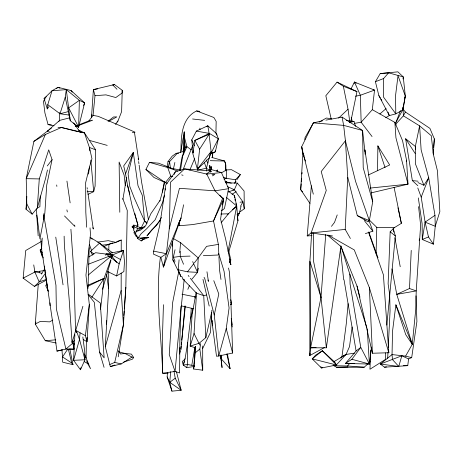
<?xml version="1.0" encoding="UTF-8"?>
<svg xmlns="http://www.w3.org/2000/svg" width="463" height="463" viewBox="0 0 463 463"><rect width="100%" height="100%" fill="white"/><g stroke="black" fill="none" stroke-linecap="round" stroke-linejoin="round"><path stroke-width="0.69" d="M72.072 341.185L72.066 342.62L74.543 340.282M118.221 356.817L123.424 324.708L121.161 290.532L121.19 273.222M121.225 250.865L121.242 240.048L116.682 241.599M209.351 134.831L207.794 125.762L196.381 131.093L191.775 139.867L193.054 153.016L193.065 150.88M313.601 233.167L313.52 261.138L321.009 297.443L326.351 347.794L310.569 347.84L309.822 355.515L324.528 347.522M364.803 219.809L364.803 221.25L372.894 231.159L365.388 233.607M364.908 151.32L362.575 130.473L342.082 117.122L325.871 120.131M123.673 362.107L132.354 359.201L133.703 357.563L131.949 357.083L121.19 363.941L110.31 366.574L105.315 346.735L108.626 288.779L108.718 271.544M108.828 250.008L108.863 244.261L112.769 242.93M184.205 151.245L184.268 131.967L180.599 152.506M192.961 308.404L190.49 319.464L187.694 342.522L187.538 364.497L186.583 367.622L183.267 365L182.243 361.551L185.35 358.831M226.158 182.868L226.17 181.432L226.025 182.862M202.678 346.017L202.73 370.209L193.679 369.023L195.264 352.789L195.322 346.411M185.09 145.955L185.061 148.015L181.971 157.385L179.685 169.962M78.577 130.051L84.422 132.875L95.633 149.833L95.1 186.051L93.7 191.682L88.039 194.315M377.542 170.754L377.877 145.891L389.667 164.95L368.409 174.962M86.714 360.694L87.218 362.801L90.488 368.67L86.106 357.945L86.402 340.745M87.085 337.458L87.003 341.781L83.363 339.541M88.005 288.455L89.237 247.624M109.853 364.497L114.72 362.407L123.424 324.708L125.843 287.344L127.267 210.486L122.747 198.534M215.926 133.367L216.175 121.428L213.865 117.486L196.63 110.935C181.56 118.082 180.917 136.712 181.027 151.152M221.505 210.711L224.416 208.593L228.606 188.672L221.424 172.566L206.747 174.071L184.581 168.908L175.367 171.814L165.783 184.951L159.694 225.631L153.67 251.149L153.49 254.135L160.84 257.399L163.456 267.07L166.391 253.701L169.255 228.884L170.459 182.243L184.581 168.908L210.549 170.916L210.225 172.277M376.083 253.388L376.778 227.362L369.098 219.786M70.254 120.716L66.29 89.619L65.242 97.149L70.254 120.716L78.612 127.18L79.381 100.332L66.29 89.619L52.012 90.771L44.066 98.584L47.284 108.892L48.904 106.6M79.161 124.709L88.931 120.86L91.483 117.538L93.387 89.585L114.471 84.538L122.244 90.314L121.613 111.652L117.949 121.028L115.53 124.42M163.439 304.712L162.299 341.572L162.692 373.236L168.098 373.462M40.275 195.965L39.893 206.689L37.289 208.02L32.167 214.166L26.032 209.253L26.837 196.353M181.056 306.332L179.876 339.57L179.609 372.958L175.055 371.43L162.692 373.236C161.373 334.587 155.198 295.724 160.424 257.121M209.519 170.482L209.704 165.54L211.163 169.545M394.071 187.284L401.357 223.334L394.331 227.669L390.17 231.813L388.121 283.86L389.719 295.035L386.837 325.084M370.759 350.225L369.954 369.254L385.61 359.323L385.384 352.928M122.244 90.314L122.128 92.994L115.814 97.537L105.958 94.869L95.002 95.696L93.387 89.585L97.508 88.908M192.029 279.056L197.545 272.342L198.21 257.908L206.614 246.333L218.374 244.412L213.524 220.961L222.587 198.459L215.04 190.82L206.747 174.071L207.528 172.994M416.017 295.857L416.903 321.472L411.688 357.627L408.569 358.935L407.758 365.66L384.458 367.176L380.337 364.051L392.045 354.565L405.588 356.134L412.261 344.339L396.756 294.358L409.5 288.513L411.237 250.385M350.381 238.491L345.207 229.411L347.742 177.335L345.415 140.769L343.639 125.369L342.082 117.122M74.879 334.72L73.582 360.307L80.452 369.746L84.972 359.768L84.746 351.706L82.848 336.96M387.681 358.2L387.971 352.447M388.225 347.418L390.077 310.737L389.609 292.691M183.186 151.91L184.268 131.967L184.54 134.102M185.339 306.107L181.739 340.056M195.409 347.823L190.183 346.11L194.049 333.528L196.515 293.148L182.983 279.137L181.814 276.492M212.552 152.576L212.476 157.785M211.863 310.251L210.381 332.596L202.562 348.68M311.593 233.908L309.915 261.282L309.822 355.515L309.996 353.362M89.324 304.48L87.003 341.781L85.389 335.629L89.324 304.48L85.95 275.097L90.493 234.313L90.03 227.865M47.874 290.353L41.56 248.828L42.249 238.046M43.441 219.352L43.875 213.611M190.565 318.961L191.271 308.213M418.332 197.927L422.123 223.861L422.268 239.493L433.426 244.169L435.249 226.285L439.85 211.556L437.448 170.795L433.316 154.208L434.335 138.883L429.907 128.361L405.38 112L403.088 109.199L402.544 107.908M47.452 169.956L45.634 178.168L37.289 208.02L39.28 178.921L48.713 149.873L52.07 159.66L46.74 184.986L44.836 213.194L39.94 238.873L36.27 210.347L36.421 208.929M193.679 369.023L195.236 346.405M123.366 321.883L123.673 317.566M123.829 315.407L124.142 311.09M124.292 308.931L125.843 287.344M38.279 283.981L35.275 324.083L45.293 340.727L56.214 343.019M176.467 371.882L181.178 390.257L171.935 391.16L167.143 376.911L167.456 372.605M316.09 347.481L310.569 347.84L321.009 297.443L325.726 234.452M184.945 305.962L181.01 349.646M179.424 353.107L179.957 349.021L179.494 347.759M171.935 391.16L169.765 382.328L170.644 371.737M301.17 183.927L300.695 189.622L309.944 203.407M301.344 181.791L301.639 178.238M301.998 173.966L302.113 172.543M304.839 139.814L305.013 137.679L313.364 122.874L322.381 120.86M311.987 235.661L307.218 235.916L311.368 185.796M433.142 153.247L433.437 149.659M433.617 147.5L434.335 138.883M80.047 332.978L79.509 339.437L73.582 360.307L84.972 359.768L79.509 339.437L76.661 331.554M172.444 241.512L172.826 259.836L181.021 276.718L178.209 269.75L179.088 259.772M179.719 252.648L180.599 242.676L173.55 238.659M172.398 246.067L172.722 242.514M348.112 303.653L346.307 323.515L341.983 356.626L340.791 358.049M46.462 280.092L34.436 286.412L23.15 278.147L25.731 250.506L41.294 241.489M212.65 152.842L212.32 156.39L212.974 152.906M389.719 295.035L395.35 235.951L393.209 228.6M91.952 114.702L91.483 117.538L93.063 115.374L95.002 95.696M408.569 358.935L401.815 355.798L398.77 366.447L392.462 359.583L392.045 354.565L392.531 331.248L395.882 304.822L405.767 334.685L412.261 344.339L415.71 309.828L416.231 290.909L420.635 225.151L418.575 206.643M212.598 323.764L212.39 325.744L212.32 323.764M184.158 279.878L180.952 309.209L175.055 371.43L169.25 354.606L172.595 302.854L178.811 271.283M180.796 348.546L181.027 346.422M181.264 344.298L181.502 342.18M211.111 151.494L197.388 169.163L192.845 153.722L194.842 140.422L209.073 134.339L199.646 149.132L197.388 169.163L209.311 157.97L211.111 151.494L209.073 134.339L209.357 133.385L196.381 131.093M100.546 309.209L104.059 278.39L110.831 259.616M354.183 123.418L361.146 122.232L372.31 109.685L374.538 90.1L354.461 82.067L350.931 89.075M47.284 108.892L47.776 104.69L52.012 90.771L57.991 87.322L71.036 90.54L84.631 102.867L78.612 127.18L68.657 107.856L79.381 100.332L84.631 102.867L83.577 105.489M211.087 168.167L211.25 166.767L211.539 169.99M217.274 171.408L217.436 170.031L216.36 170.94M403.007 78.988L403.261 76.893L397.885 71.84L380.221 73.565L375.412 81.714L378.867 95.592L389.331 115.576L395.807 113.869L402.671 110.067L405.316 96.078L403.261 76.893L388.596 72.836L380.221 73.565M37.289 208.02L37.468 206.596M216.412 135.103L216.586 133.691L207.794 125.762L206.712 126.648M371.488 347.111L369.399 364.04L345.439 363.467L356.093 350.995L360.764 347.383L350.092 284.184L349.854 274.131M78.612 127.18L78.791 125.797M88.514 174.14L89.463 167.027L91.958 158.745L89.428 147.465L84.422 132.875L61.434 127.493L58.02 127.383M352.14 327.028L349.524 346.561L346.052 354.438L335.571 365.782L333.574 365.052M211.307 316.605L216.51 356.255L218.75 356.012L226.233 328.608L229.081 307.999L224.069 271.318L218.692 253.556M26.032 209.253L26.785 203.905L26.229 178.677L33.892 141.371L48.598 130.213M326.351 347.794L340.959 245.83M180.506 170.193L182.711 156.043L186.919 146.661L184.413 137.251L184.268 131.967M202.73 370.209L199.831 349.061L200.699 343.529M39.575 272.765L39.795 271.393M122.898 199.339L126.602 177.346M187.694 342.522L185.35 357.239L183.267 365L187.538 364.497L194.529 365.845M417.788 187.949L421.203 197.128L425.098 222.13L422.268 239.493L428.478 236.963L433.426 244.169M388.596 72.836L383.578 78.56L383.607 97.23L395.807 113.869L395.529 95.772L398.018 75.672L405.316 96.078L403.088 109.199L403.383 115.831L396.241 123.667L395.691 125.004M191.815 365.052L194.859 347.609M419.189 240.274L419.432 238.902M365.104 154.196L364.913 149.873L372.703 201.787L369.347 220.643L368.137 221.875L357.291 215.619L347.742 177.335M196.144 292.292L192.058 315.071L190.183 346.11L199.067 343.291L205.827 337.666L211.62 312.386M164.359 181.374L162.397 191.971L159.851 201.133M167.108 166.541L168.023 161.593L172.172 156.158L176.073 153.409L182.358 151.737L183.718 151.991M144.531 238.48L141.192 240.928L137.743 238.567L135.63 233.803L136.064 231.546L137.8 228.502L141.724 228.114L145.741 225.626L150.811 213.784L160.042 200.346M228.08 251.374L236.726 206.006L234.492 195.612L228.08 191.086M106.716 320.639L106.496 324.152M183.579 204.785L181.027 217.923L163.456 267.07L164.243 263.609M222.454 204.895L223.56 199.229L223.004 197.892M221.644 355.063L220.973 358.53L222.061 367.616L220.724 355.497M178.209 269.75L187.498 271.827L197.545 272.342L198.378 268.175M406.265 161.581L406.537 160.204L402.579 140.775L394.881 122.4L372.31 109.685M350.763 121.85L356.95 91.599L337.058 82.125L325.825 95.743L331.248 119.141M107.821 271.613L116.607 275.965L119.153 263.864L123.476 250.5L106.12 254.031L105.749 255.35M183.29 151.945L184.158 147.9L184.951 149.867M228.531 268.036L229.44 272.192L230.383 286.881L232.64 353.026L218.75 356.012L214.253 314.985L218.796 293.982L213.784 280.653M173.388 169.076L174.875 162.461M175.078 261.288L173.324 257.324L175.037 249.713M162.38 192.139L164.672 182.428M168.272 167.166L169.58 161.616L177.213 153.369M80.452 369.746L80.95 367.668M241.061 206.226L239.394 213.183L237.328 217.234L237.953 215.162M89.463 167.027L85.661 182.671L85.817 212.286L86.656 227.217M354.126 83.444L354.461 82.067L356.232 83.161M169.255 228.884L179.447 188.314L215.04 190.82L228.606 188.672M206.724 171.113L206.376 168.272L210.324 154.029M164.533 195.218L162.461 202.748L155.174 219.746L146.58 228.832L141.157 233.705L137.743 238.567L137.65 237.224M82.9 306.298L72.066 342.62L69.103 298.375L64.38 245.297L64.131 236.188M105.315 346.735L121.161 290.532M102.549 289.196L110.929 260.409M111.525 258.354L112.521 254.928L95.598 252.7L88.948 256.942M228.421 253.001L237.947 220.758L236.726 206.006L226.615 197.603M65.242 97.149L60.034 113.765L69.109 115.067M179.488 354.062L180.558 350.665M404.488 98.712L405.316 96.078M35.935 322.028L35.275 324.083L40.298 321.403L49.663 321.872L52.776 320.066M230.03 262.394L230.823 259.905L228.722 250.9M183.267 365L184.424 361.574M307.218 235.916L311.124 232.935L326.253 190.467L321.224 171.518L345.415 140.769L355.561 181.38L369.347 220.643L357.291 215.619M111.311 258.279L112.521 254.928L88.502 264.165M137.1 227.275L137.945 225.099L132.019 205.283L127.522 185.177L125.554 173.88L133.309 152.443L137.997 185.669L142.274 195.317L144.549 221.077L141.174 227.923L139.751 227.889M337.214 214.919L334.523 222.373L331.462 226.349M395.344 124.043L400.46 110.634M192.654 145.631L183.157 169.464M421.203 197.128L428.703 177.804L421.133 149.908L419.605 125.861L403.383 115.831L405.38 112M160.84 257.399L166.391 253.701L181.027 217.923L177.902 225.221M187.839 289.352L189.5 285.358M189.859 170.002L194.57 158.774M78.189 131.764L61.434 127.493L45.38 134.478L26.229 178.677L39.28 178.921M228.276 192.018L234.324 189.761L237.282 183.093L226.013 182.839M229.978 261.815L230.829 259.951M136.793 226.5L137.685 224.561L137.534 223.154M174.169 174.424L175.367 171.814M134.484 231.5L133.911 232.733L136.22 236.437L140.179 238.248L148.75 237.363L143.744 239.452L141.03 238.352M166.628 183.174L153.965 177.479L145.92 169.412L149.48 162.391L158.549 163.184L171.958 168.399L181.126 170.239M209.803 153.982L210.983 153.334L218.357 138.802L216.586 133.691M161.425 217.436L159.428 221.268L146.974 235.916L151.401 230.261L156.581 225.394L160.493 219.456M240.598 206.133L242.913 201.827L234.324 189.761L227.287 186.52M396.102 122.018L403.088 109.199L403.047 107.034M136.22 236.437L136.926 235.221M230.863 304.758L231.691 303.502L230.765 299.711M41.357 274.084L44.008 269.923M417.985 182.59L423.911 185.287L428.703 177.804L434.965 215.33L435.249 226.285L425.098 222.13L434.965 215.33M91.738 297.449L104.059 278.39L87.426 285.411M230.898 304.7L231.691 303.502M67.801 349.05L62.505 356.915L62.684 362.193L72.992 364.694L69.803 348.899M234.886 182.665L235.667 181.513M236.836 179.789L240.343 174.603L231.448 169.672L226.459 169.927L221.586 172.78M209.091 170.835L210.26 169.215L221.424 172.566M45.785 272.788L39.181 281.909L34.436 286.412M351.886 359.294L360.764 347.383L369.399 364.04L351.886 359.294L345.439 363.467L354.612 363.333M47.301 165.939L52.07 159.66M58.807 121.514L59.675 120.38L69.954 117.764M187.498 271.827L193.493 264.032M194.356 262.92L198.21 257.908L180.599 242.676M335.571 365.782L347.586 365.967L349.715 363.276M221.129 222.732L228.421 213.796L236.726 206.006L232.397 209.704M145.92 169.412L165.326 182.578L170.737 176.05L167.716 167.525L149.48 162.391M141.973 239.99L141.192 240.928L143.293 239.105M117.046 122.053L117.949 121.028M234.567 183.313L235.939 181.814L235.459 179.777L240.343 174.603M137.025 226.118L133.801 225.07L132.065 226.87L134.212 229M42.006 256.137L40.194 249.985L41.722 248.509M338.638 118.059L348.037 109.216L343.349 86.251L337.058 82.125M92.606 255.13L90.574 251.299L99.533 243.127L112.578 252.85M333.152 365.405L336.653 367.286L364.19 367.217L367.946 363.854M369.023 362.899L370.631 361.458M84.388 358.044L85.4 357.158M72.778 341.59L72.876 343.025L65.896 349.09L56.99 351.11L44.743 268.945M43.256 257.966L40.194 249.985L41.832 248.573M379.863 113.962L386.096 108.614M132.291 132.696L134.49 132.58L135.022 132.14L98.26 116.346L93.063 115.374M206.747 174.071L210.549 170.916L210.26 169.215M44.969 99.759L43.429 101.038L44.911 112.926L48.071 124.605L54.003 125.774M88.277 274.993L112.521 254.928M195.264 352.789L199.831 349.061M46.294 96.784L44.066 98.584L45.403 98.185M56.318 88.676L57.991 87.322L59.97 88.19M108.053 121.26L113.557 116.96L116.826 116.902L108.851 121.219M227.287 214.664L228.421 213.796L220.805 214.033M167.143 376.911L169.765 382.328L175.217 378.173L173.984 371.083M49.732 129.351L51.428 128.066M145.145 226.708L140.243 230.267L136.064 231.546L141.724 228.114M239.834 211.967L244.273 208.801L244.094 191.034L237.282 183.093M232.102 194.269L236.147 191.653M237.033 214.664L239.394 213.183L238.046 213.541M212.448 175.882L214.867 174.406L211.979 174.447M116.607 275.965L123.864 271.567L124.483 261.728L123.476 250.5L112.254 255.015L106.12 254.031L119.153 263.864M33.892 141.371L45.38 134.478M333.887 361.672L346.052 354.438L354.461 353.153M385.702 117.671L389.331 115.576L388.098 112.208M319.105 122.139L326.346 118.053L331.317 118.673M341.983 356.626L346.052 354.438M23.15 278.147L34.881 272.03L45.114 270.38M87.848 286.296L104.059 278.39M210.248 154.196L215.318 151.806L218.357 138.802L209.357 133.385L194.842 140.422L199.646 149.132M103.996 246.553L108.863 244.261L116.016 242.415L121.242 240.048M322.752 367.443L321.484 367.998L312.236 358.877L315.644 355.138L322.358 350.763L334.772 362.13L336.468 364.989L321.484 367.998L320.9 366.713M401.815 355.798L380.337 364.051L398.77 366.447M113.134 85.07L114.471 84.538M75.255 126.249L77.205 125.479M375.412 81.714L383.578 78.56M75.724 126.584L77.755 125.82M79.104 125.311L92.635 120.201L88.931 120.86M210.983 153.334L215.318 151.806L215.312 150.434M46.352 279.444L39.181 281.909L34.881 272.03L33.741 264.911M110.31 366.574L114.986 365.012M223.988 179.181L226.557 178.348L235.459 179.777M182.034 294.231L194.622 296.766L195.918 296.407M68.42 111.56L60.034 113.765L47.776 104.69M210.237 160.678L224.642 161.031L225.846 164.973L225.944 169.985M206.423 295.006L203.732 295.666L196.515 293.148M56.99 351.11L62.273 349.831M371.164 192.874L408.007 184.158L406.537 160.204M233.063 190.056L234.324 189.761M197.354 170.199L206.376 168.272L211.713 171.75M349.276 122.487L354.045 121.497L355.515 126.318M355.486 96.217L360.364 95.256L374.538 90.1L373.207 89.822M186.583 367.622L194.558 366.441M102.022 245.257L108.863 244.261M240.06 202.215L242.913 201.827L244.273 208.801M97.635 242.12L108.238 240.662L116.016 242.415M384.458 367.176L386.553 366.893M173.324 257.324L180.275 256.386L190.061 256.103M370.174 188.071L408.007 184.158L395.934 137.789L394.881 122.4M140.179 238.248L148.75 237.363M312.097 233.809L311.124 232.935L345.207 229.411M178.677 224.879L179.789 225.718L192.625 224.59L213.524 220.961L223.56 199.229L219.827 195.224M45.293 340.727L55.757 339.825M73.05 343.604L74.474 343.534M203.367 255.669L218.86 254.974M327.416 235.117L341.086 246.657L357.008 286.065L372.42 353.24L388.827 352.748L383.405 274.814L368.496 232.096M336.653 367.286L348.014 366.933M176.073 153.409L178.759 153.357M49.315 131.237L47.18 131.261L59.675 120.38L59.316 112.503M141.174 227.923L142.535 227.923M73.229 344.322L74.676 344.345M168.023 161.593L169.58 161.616L170.488 168.509M87.2 191.56L93.7 191.682L90.794 160.152M376.778 227.362L394.331 227.669M403.464 365.585L407.758 365.66M69.745 349.009L73.941 349.166L72.98 341.3M192.573 118.985L204.669 120.368M347.586 365.967L364.19 367.217M48.071 124.605L51.451 124.912M415.404 149.208L415.34 146.458L405.629 138.755L412.348 180.605L418.048 181.189M346.231 120.525L354.045 121.497M196.63 110.935L199.883 111.346M311.124 232.935L332.538 235.968M79.584 132.117L84.422 132.875M153.67 251.149L166.391 253.701M181.565 305.916L193.297 308.694M114.72 362.407L121.19 363.941M225.024 181.612L231.315 183.14M405.588 356.134L411.688 357.627M34.725 271.544L42.006 273.338M118.609 351.799L124.842 353.391L131.405 354.12L133.703 357.563M170.737 176.05L172.792 176.582M211.655 157.403L224.642 161.031M89.18 140.324L107.202 145.388M181.664 174.881L183.03 175.327M223.259 177.248L226.557 178.348L226.459 169.927M167.716 167.525L177.78 171.044M409.5 288.513L416.231 290.909L396.756 294.358L391.93 268.881M333.453 361.649L334.772 362.13M165.326 182.578L167.288 183.313M95.633 149.833L89.428 147.465L89.857 150.932M343.349 86.251L356.95 91.599M368.357 363.594L369.399 364.04L367.228 328.661M182.983 279.137L184.262 279.704M137.8 228.502L134.038 226.743L132.065 226.87L133.298 227.495M138.315 226.748L140.902 228.004M131.949 357.083L124.842 353.391L120.519 354.033L118.626 350.769M70.908 229.26L73.86 271.544L75.544 330.269L85.389 335.629M112.254 255.015L120.814 259.714M328.255 235.14L354.253 249.91L369.381 287.697L388.827 352.748L388.278 349.241M125.554 173.88L123.708 165.91L133.309 152.443L128.089 173.903L129.837 186.612L134.293 198.042L144.549 221.077L146.858 222.39M84.197 361.603L88.288 363.93M47.654 285.405L46.439 284.699L45.681 285.665L48.499 291.36M90.082 237.287L99.533 243.127L110.726 253.591M72.992 364.694L71.713 362.992L62.505 356.915L61.955 349.802M169.765 382.328L181.178 390.257L175.217 378.173M90.563 237.976L92.299 239.192M191.433 149.919L186.919 146.661L185.061 148.015L184.413 137.251M88.346 294.265L100.257 302.947L104.146 357.864L99.493 351.996L94.336 302.374L88.103 294.555M222.587 198.459L223.56 199.229L220.585 219.068L225.689 239.296L230.869 264.564L229.752 261.896L230.869 264.564L229.492 258.962M390.17 231.813L395.35 235.951M90.574 251.299L93.862 254.123M412.348 180.605L417.834 185.68M144.549 221.077L146.985 223.513M64.502 215.955L74.913 226.476L74.624 225.059M112.654 84.856L116.983 89.266M230.678 302.657L231.616 303.624M227.437 353.946L230.07 368.727L220.973 358.53L220.608 355.063M302.518 191.85L300.695 189.622L302.883 153.681L301.61 146.916L313.364 122.874L343.639 125.369L362.575 130.473L363.218 167.699L372.703 201.787M111.907 256.282L116.78 262.509M188.198 275.439L189.066 276.561M190.357 278.246L203.732 295.666L205.827 337.666M372.055 136.556L361.146 122.232L360.364 95.256L354.461 82.067M71.036 90.54L72.228 92.131M40.194 249.985L42.272 252.891M73.605 122.932L80.105 132.117M235.841 203.575L236.622 204.744M304.075 155.475L302.883 153.681L305.464 161.049M172.826 259.836L174.401 262.232M405.629 138.755L415.132 153.432M378.867 95.592L380.343 97.988M381.084 99.186L381.819 100.384M204.05 277.314L204.739 278.506L214.253 314.985M206.232 159.984L207.968 163.092M224.347 161.101L225.44 163.103L225.747 170.859M135.63 233.803L133.547 229.989L134.038 226.743L133.801 225.07M26.785 203.905L32.167 214.166M302.27 148.189L301.61 146.916L313.312 194.171M194.049 333.528L199.848 345.109M137.945 225.099L134.831 213.507M75.544 330.269L76.731 332.781M194.622 296.766L195.218 298.074M192.689 261.618L197.545 272.342M191.775 139.867L194.333 145.804M183.556 264.269L180.275 256.386L180.234 251.345M395.882 304.822L412.261 344.339M84.486 353.975L86.106 357.945M423.911 185.287L415.346 163.711L415.34 146.458L419.605 125.861L431.267 135.705L433.316 154.208M368.965 220.55L372.894 231.159M368.82 232.108L377.987 257.787M89.527 244.794L91.674 250.83M204.316 162.258L206.376 168.272M207.956 280.017L208.414 281.371L206.973 271.769M178.892 223.033L179.789 225.718M377.877 145.891L385.048 167.565M341.086 246.657L366.841 327.682M92.866 227.64L93.294 229.023L87.542 190.513M321.009 297.443L309.915 261.282L310.569 347.84M99.493 351.996L104.065 367.338M357.008 286.065L359.965 297.246M165.141 188.644L165.505 190.027M226.233 328.608L232.64 353.026M127.522 185.177L129.837 194.159M351.243 117.411L352.274 121.572M68.35 349.177L71.713 362.992M184.158 147.9L184.65 149.919M202.979 279.415L209.201 306.055M425.098 222.13L428.478 236.963M397.96 207.823L401.357 223.334M226.824 353.9L230.07 368.727M66.898 209.878L67.338 211.95M393.22 228.56L393.868 232.09M394.904 237.75L400.223 266.74M148.403 219.491L141.626 182.243L139.137 165.123M72.876 343.025L73.941 349.166L65.896 349.09L56.347 308.867L55.959 285.306L43.713 215.04M356.093 350.995L344.026 279.745M134.49 132.58L138.599 159.411M220.978 279.467L219.555 270.155L218.93 256.566M55.757 237.12L63.049 284.838M87.113 187.66L87.328 189.089M66.944 181.085L70.133 202.858M138.206 158.699L138.414 160.129M138.622 161.552L138.935 163.694M93.387 89.585L93.584 90.945M209.704 165.54L209.999 167.641M106.64 274.657L108.626 288.779M348.037 109.216L349.698 121.156M234.492 195.612L234.776 197.707M234.972 199.102L235.163 200.502M237.276 215.868L237.947 220.758M56.689 184.974L56.868 186.404M199.854 128.158L200.022 129.565M217.436 170.031L217.598 171.443M231.257 318.394L232.247 326.988M125.288 185.64L124.159 175.205L119.118 162.021L119.801 212.257M340.403 248.706L343.65 279.519M231.743 321.247L232.056 324.835M44.489 266.063L44.679 268.222M40.837 238.752L41.56 248.828M36.745 215.116L38.169 235.829M369.381 287.697L372.42 353.24M218.374 244.412L218.831 254.424M212.21 320.465L212.274 322.445M49.992 302.814L50.068 305.661M211.25 166.767L211.255 169.487M322.358 350.763L312.236 358.877L336.468 364.989L322.358 350.763"/></g></svg>
